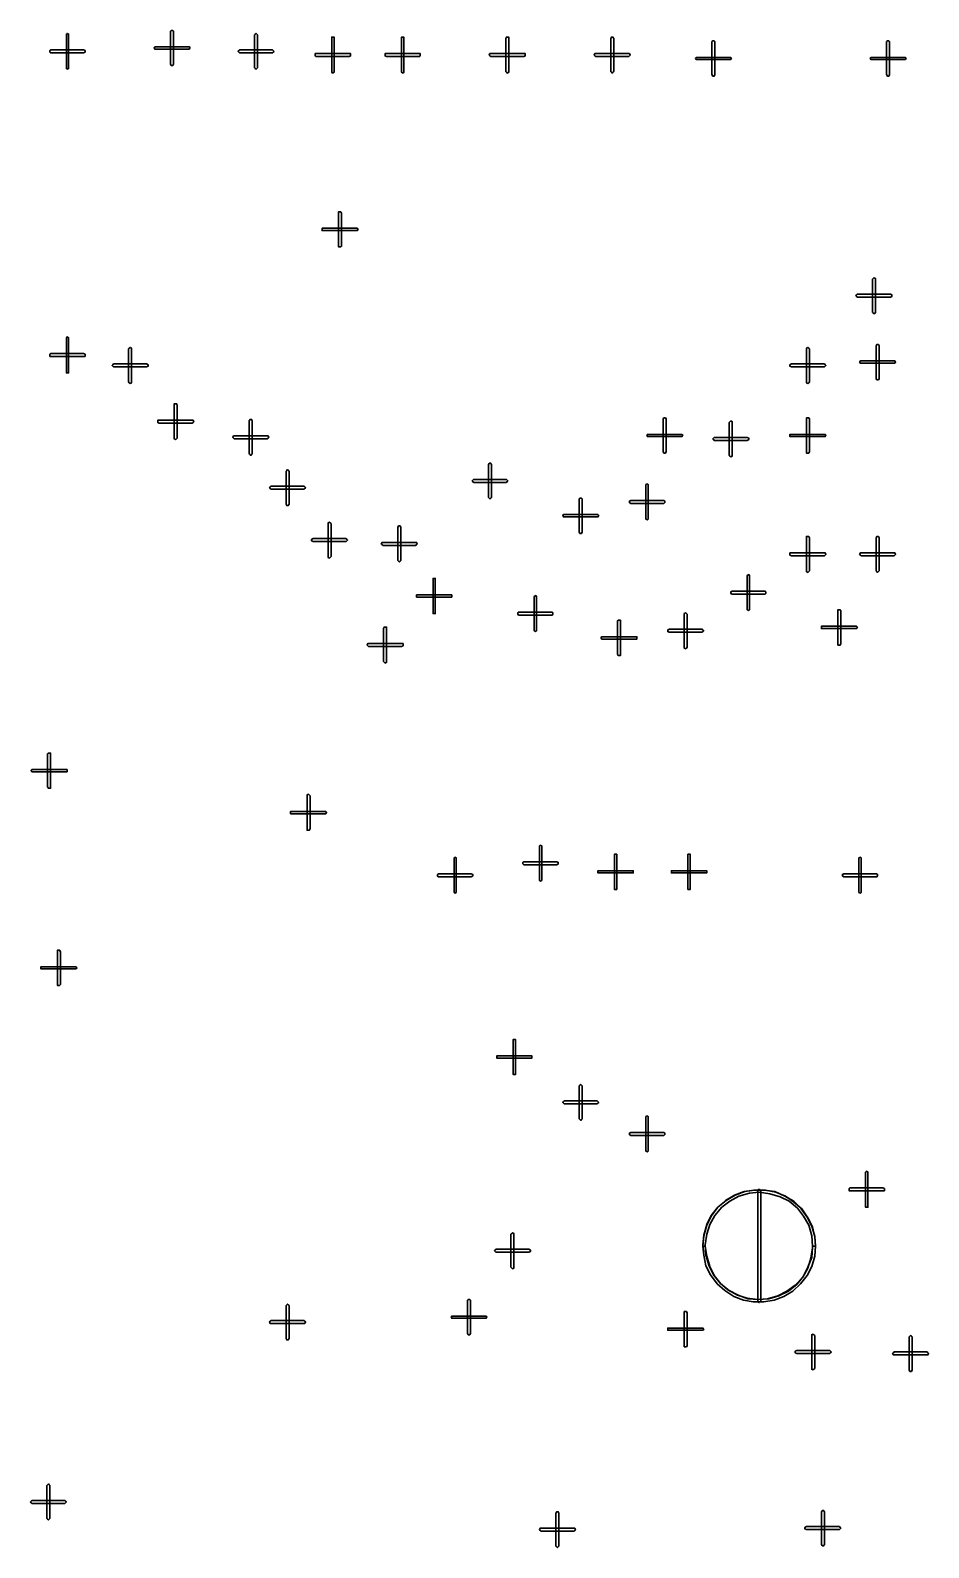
# Model space of a CAD drawing. Header units: millimetres. Extents: x 0 to 1189, y 35 to 806.
# Drawn here: x 571.4 to 601.3, y 531.9 to 582.5 of the extents above; entities that cross this region are included whole.
import ezdxf

# ---------------------------------------------------------------- set-up
doc = ezdxf.new("R2010")
doc.units = ezdxf.units.MM
doc.layers.add('Pen 1', color=7, linetype='Continuous')

msp = doc.modelspace()

# ---------------------------------------------------------------- linework, layer by layer
at = {"layer": 'Pen 1', "color": 7, "lineweight": 30}
for points in [[(572.575, 582.375), (572.575, 582.4), (572.6, 582.425), (572.65, 582.4), (572.65, 582.375), (572.65, 581.275), (572.65, 581.25), (572.6, 581.225), (572.575, 581.25), (572.575, 581.275), (572.575, 582.375)], [(572.575, 582.375), (572.575, 582.4), (572.6, 582.425), (572.65, 582.4), (572.65, 582.375), (572.65, 581.275), (572.65, 581.25), (572.6, 581.225), (572.575, 581.25), (572.575, 581.275), (572.575, 582.375)], [(576.05, 582.5), (576.075, 582.525), (576.1, 582.525), (576.125, 582.525), (576.15, 582.5), (576.15, 581.4), (576.125, 581.35), (576.1, 581.35), (576.075, 581.35), (576.05, 581.4), (576.05, 582.5)], [(576.05, 582.5), (576.075, 582.525), (576.1, 582.525), (576.125, 582.525), (576.15, 582.5), (576.15, 581.4), (576.125, 581.35), (576.1, 581.35), (576.075, 581.35), (576.05, 581.4), (576.05, 582.5)], [(578.85, 582.375), (578.875, 582.4), (578.9, 582.425), (578.925, 582.4), (578.95, 582.375), (578.95, 581.275), (578.925, 581.25), (578.9, 581.225), (578.875, 581.25), (578.85, 581.275), (578.85, 582.375)], [(578.85, 582.375), (578.875, 582.4), (578.9, 582.425), (578.925, 582.4), (578.95, 582.375), (578.95, 581.275), (578.925, 581.25), (578.9, 581.225), (578.875, 581.25), (578.85, 581.275), (578.85, 582.375)], [(575.55, 581.9), (575.525, 581.9), (575.5, 581.95), (575.525, 581.975), (575.55, 581.975), (576.65, 581.975), (576.675, 581.975), (576.7, 581.95), (576.675, 581.9), (576.65, 581.9), (575.55, 581.9)], [(575.55, 581.9), (575.525, 581.9), (575.5, 581.95), (575.525, 581.975), (575.55, 581.975), (576.65, 581.975), (576.675, 581.975), (576.7, 581.95), (576.675, 581.9), (576.65, 581.9), (575.55, 581.9)], [(581.425, 582.25), (581.425, 582.3), (581.45, 582.3), (581.5, 582.3), (581.5, 582.25), (581.5, 581.15), (581.5, 581.125), (581.45, 581.1), (581.425, 581.125), (581.425, 581.15), (581.425, 582.25)], [(581.425, 582.25), (581.425, 582.3), (581.45, 582.3), (581.5, 582.3), (581.5, 582.25), (581.5, 581.15), (581.5, 581.125), (581.45, 581.1), (581.425, 581.125), (581.425, 581.15), (581.425, 582.25)], [(583.75, 582.25), (583.75, 582.3), (583.8, 582.3), (583.825, 582.3), (583.825, 582.25), (583.825, 581.15), (583.825, 581.125), (583.8, 581.1), (583.75, 581.125), (583.75, 581.15), (583.75, 582.25)], [(583.75, 582.25), (583.75, 582.3), (583.8, 582.3), (583.825, 582.3), (583.825, 582.25), (583.825, 581.15), (583.825, 581.125), (583.8, 581.1), (583.75, 581.125), (583.75, 581.15), (583.75, 582.25)], [(587.225, 582.25), (587.25, 582.3), (587.275, 582.3), (587.325, 582.3), (587.325, 582.25), (587.325, 581.15), (587.325, 581.125), (587.275, 581.1), (587.25, 581.125), (587.225, 581.15), (587.225, 582.25)], [(587.225, 582.25), (587.25, 582.3), (587.275, 582.3), (587.325, 582.3), (587.325, 582.25), (587.325, 581.15), (587.325, 581.125), (587.275, 581.1), (587.25, 581.125), (587.225, 581.15), (587.225, 582.25)], [(590.725, 582.25), (590.75, 582.3), (590.775, 582.3), (590.8, 582.3), (590.825, 582.25), (590.825, 581.15), (590.8, 581.125), (590.775, 581.1), (590.75, 581.125), (590.725, 581.15), (590.725, 582.25)], [(590.725, 582.25), (590.75, 582.3), (590.775, 582.3), (590.8, 582.3), (590.825, 582.25), (590.825, 581.15), (590.8, 581.125), (590.775, 581.1), (590.75, 581.125), (590.725, 581.15), (590.725, 582.25)], [(594.1, 582.15), (594.125, 582.175), (594.15, 582.175), (594.175, 582.175), (594.2, 582.15), (594.2, 581.05), (594.175, 581), (594.15, 581), (594.125, 581), (594.1, 581.05), (594.1, 582.15)], [(594.1, 582.15), (594.125, 582.175), (594.15, 582.175), (594.175, 582.175), (594.2, 582.15), (594.2, 581.05), (594.175, 581), (594.15, 581), (594.125, 581), (594.1, 581.05), (594.1, 582.15)], [(599.925, 582.15), (599.95, 582.175), (599.975, 582.175), (600, 582.175), (600.025, 582.15), (600.025, 581.05), (600, 581), (599.975, 581), (599.95, 581), (599.925, 581.05), (599.925, 582.15)], [(599.925, 582.15), (599.95, 582.175), (599.975, 582.175), (600, 582.175), (600.025, 582.15), (600.025, 581.05), (600, 581), (599.975, 581), (599.95, 581), (599.925, 581.05), (599.925, 582.15)], [(572.05, 581.775), (572.025, 581.8), (572.025, 581.825), (572.025, 581.85), (572.05, 581.875), (573.15, 581.875), (573.2, 581.85), (573.2, 581.825), (573.2, 581.8), (573.15, 581.775), (572.05, 581.775)], [(572.05, 581.775), (572.025, 581.8), (572.025, 581.825), (572.025, 581.85), (572.05, 581.875), (573.15, 581.875), (573.2, 581.85), (573.2, 581.825), (573.2, 581.8), (573.15, 581.775), (572.05, 581.775)], [(578.35, 581.775), (578.325, 581.8), (578.3, 581.825), (578.325, 581.85), (578.35, 581.875), (579.45, 581.875), (579.475, 581.85), (579.5, 581.825), (579.475, 581.8), (579.45, 581.775), (578.35, 581.775)], [(578.35, 581.775), (578.325, 581.8), (578.3, 581.825), (578.325, 581.85), (578.35, 581.875), (579.45, 581.875), (579.475, 581.85), (579.5, 581.825), (579.475, 581.8), (579.45, 581.775), (578.35, 581.775)], [(580.9, 581.65), (580.875, 581.675), (580.875, 581.7), (580.875, 581.75), (580.9, 581.75), (582, 581.75), (582.05, 581.75), (582.05, 581.7), (582.05, 581.675), (582, 581.65), (580.9, 581.65)], [(580.9, 581.65), (580.875, 581.675), (580.875, 581.7), (580.875, 581.75), (580.9, 581.75), (582, 581.75), (582.05, 581.75), (582.05, 581.7), (582.05, 581.675), (582, 581.65), (580.9, 581.65)], [(583.25, 581.65), (583.2, 581.675), (583.2, 581.7), (583.2, 581.75), (583.25, 581.75), (584.35, 581.75), (584.375, 581.75), (584.375, 581.7), (584.375, 581.675), (584.35, 581.65), (583.25, 581.65)], [(583.25, 581.65), (583.2, 581.675), (583.2, 581.7), (583.2, 581.75), (583.25, 581.75), (584.35, 581.75), (584.375, 581.75), (584.375, 581.7), (584.375, 581.675), (584.35, 581.65), (583.25, 581.65)], [(586.725, 581.65), (586.7, 581.675), (586.675, 581.7), (586.7, 581.75), (586.725, 581.75), (587.825, 581.75), (587.875, 581.75), (587.875, 581.7), (587.875, 581.675), (587.825, 581.65), (586.725, 581.65)], [(586.725, 581.65), (586.7, 581.675), (586.675, 581.7), (586.7, 581.75), (586.725, 581.75), (587.825, 581.75), (587.875, 581.75), (587.875, 581.7), (587.875, 581.675), (587.825, 581.65), (586.725, 581.65)], [(590.225, 581.65), (590.2, 581.675), (590.175, 581.7), (590.2, 581.75), (590.225, 581.75), (591.325, 581.75), (591.35, 581.75), (591.375, 581.7), (591.35, 581.675), (591.325, 581.65), (590.225, 581.65)], [(590.225, 581.65), (590.2, 581.675), (590.175, 581.7), (590.2, 581.75), (590.225, 581.75), (591.325, 581.75), (591.35, 581.75), (591.375, 581.7), (591.35, 581.675), (591.325, 581.65), (590.225, 581.65)], [(593.6, 581.55), (593.575, 581.55), (593.55, 581.6), (593.575, 581.625), (593.6, 581.625), (594.7, 581.625), (594.725, 581.625), (594.75, 581.6), (594.725, 581.55), (594.7, 581.55), (593.6, 581.55)], [(593.6, 581.55), (593.575, 581.55), (593.55, 581.6), (593.575, 581.625), (593.6, 581.625), (594.7, 581.625), (594.725, 581.625), (594.75, 581.6), (594.725, 581.55), (594.7, 581.55), (593.6, 581.55)], [(599.425, 581.55), (599.4, 581.55), (599.375, 581.6), (599.4, 581.625), (599.425, 581.625), (600.525, 581.625), (600.55, 581.625), (600.575, 581.6), (600.55, 581.55), (600.525, 581.55), (599.425, 581.55)], [(599.425, 581.55), (599.4, 581.55), (599.375, 581.6), (599.4, 581.625), (599.425, 581.625), (600.525, 581.625), (600.55, 581.625), (600.575, 581.6), (600.55, 581.55), (600.525, 581.55), (599.425, 581.55)], [(581.65, 576.425), (581.65, 576.475), (581.7, 576.475), (581.725, 576.475), (581.75, 576.425), (581.75, 575.325), (581.725, 575.3), (581.7, 575.3), (581.65, 575.3), (581.65, 575.325), (581.65, 576.425)], [(581.65, 576.425), (581.65, 576.475), (581.7, 576.475), (581.725, 576.475), (581.75, 576.425), (581.75, 575.325), (581.725, 575.3), (581.7, 575.3), (581.65, 575.3), (581.65, 575.325), (581.65, 576.425)], [(581.15, 575.85), (581.1, 575.85), (581.1, 575.875), (581.1, 575.925), (581.15, 575.925), (582.25, 575.925), (582.275, 575.925), (582.3, 575.875), (582.275, 575.85), (582.25, 575.85), (581.15, 575.85)], [(581.15, 575.85), (581.1, 575.85), (581.1, 575.875), (581.1, 575.925), (581.15, 575.925), (582.25, 575.925), (582.275, 575.925), (582.3, 575.875), (582.275, 575.85), (582.25, 575.85), (581.15, 575.85)], [(599.45, 574.225), (599.475, 574.25), (599.5, 574.275), (599.55, 574.25), (599.55, 574.225), (599.55, 573.125), (599.55, 573.1), (599.5, 573.075), (599.475, 573.1), (599.45, 573.125), (599.45, 574.225)], [(599.45, 574.225), (599.475, 574.25), (599.5, 574.275), (599.55, 574.25), (599.55, 574.225), (599.55, 573.125), (599.55, 573.1), (599.5, 573.075), (599.475, 573.1), (599.45, 573.125), (599.45, 574.225)], [(598.95, 573.625), (598.925, 573.65), (598.9, 573.675), (598.925, 573.7), (598.95, 573.725), (600.05, 573.725), (600.1, 573.7), (600.1, 573.675), (600.1, 573.65), (600.05, 573.625), (598.95, 573.625)], [(598.95, 573.625), (598.925, 573.65), (598.9, 573.675), (598.925, 573.7), (598.95, 573.725), (600.05, 573.725), (600.1, 573.7), (600.1, 573.675), (600.1, 573.65), (600.05, 573.625), (598.95, 573.625)], [(572.575, 572.25), (572.575, 572.275), (572.6, 572.3), (572.65, 572.275), (572.65, 572.25), (572.65, 571.15), (572.65, 571.1), (572.6, 571.1), (572.575, 571.1), (572.575, 571.15), (572.575, 572.25)], [(572.575, 572.25), (572.575, 572.275), (572.6, 572.3), (572.65, 572.275), (572.65, 572.25), (572.65, 571.15), (572.65, 571.1), (572.6, 571.1), (572.575, 571.1), (572.575, 571.15), (572.575, 572.25)], [(574.65, 571.9), (574.675, 571.925), (574.7, 571.95), (574.75, 571.925), (574.75, 571.9), (574.75, 570.8), (574.75, 570.775), (574.7, 570.75), (574.675, 570.775), (574.65, 570.8), (574.65, 571.9)], [(574.65, 571.9), (574.675, 571.925), (574.7, 571.95), (574.75, 571.925), (574.75, 571.9), (574.75, 570.8), (574.75, 570.775), (574.7, 570.75), (574.675, 570.775), (574.65, 570.8), (574.65, 571.9)], [(597.25, 571.9), (597.25, 571.925), (597.3, 571.95), (597.325, 571.925), (597.35, 571.9), (597.35, 570.8), (597.325, 570.775), (597.3, 570.75), (597.25, 570.775), (597.25, 570.8), (597.25, 571.9)], [(597.25, 571.9), (597.25, 571.925), (597.3, 571.95), (597.325, 571.925), (597.35, 571.9), (597.35, 570.8), (597.325, 570.775), (597.3, 570.75), (597.25, 570.775), (597.25, 570.8), (597.25, 571.9)], [(599.575, 572), (599.6, 572.05), (599.625, 572.05), (599.65, 572.05), (599.675, 572), (599.675, 570.9), (599.65, 570.875), (599.625, 570.875), (599.6, 570.875), (599.575, 570.9), (599.575, 572)], [(599.575, 572), (599.6, 572.05), (599.625, 572.05), (599.65, 572.05), (599.675, 572), (599.675, 570.9), (599.65, 570.875), (599.625, 570.875), (599.6, 570.875), (599.575, 570.9), (599.575, 572)], [(572.05, 571.65), (572.025, 571.65), (572.025, 571.7), (572.025, 571.725), (572.05, 571.75), (573.15, 571.75), (573.2, 571.725), (573.2, 571.7), (573.2, 571.65), (573.15, 571.65), (572.05, 571.65)], [(572.05, 571.65), (572.025, 571.65), (572.025, 571.7), (572.025, 571.725), (572.05, 571.75), (573.15, 571.75), (573.2, 571.725), (573.2, 571.7), (573.2, 571.65), (573.15, 571.65), (572.05, 571.65)], [(574.15, 571.3), (574.125, 571.325), (574.1, 571.35), (574.125, 571.375), (574.15, 571.4), (575.25, 571.4), (575.3, 571.375), (575.3, 571.35), (575.3, 571.325), (575.25, 571.3), (574.15, 571.3)], [(574.15, 571.3), (574.125, 571.325), (574.1, 571.35), (574.125, 571.375), (574.15, 571.4), (575.25, 571.4), (575.3, 571.375), (575.3, 571.35), (575.3, 571.325), (575.25, 571.3), (574.15, 571.3)], [(596.75, 571.3), (596.7, 571.325), (596.7, 571.35), (596.7, 571.375), (596.75, 571.4), (597.85, 571.4), (597.875, 571.375), (597.9, 571.35), (597.875, 571.325), (597.85, 571.3), (596.75, 571.3)], [(596.75, 571.3), (596.7, 571.325), (596.7, 571.35), (596.7, 571.375), (596.75, 571.4), (597.85, 571.4), (597.875, 571.375), (597.9, 571.35), (597.875, 571.325), (597.85, 571.3), (596.75, 571.3)], [(599.075, 571.425), (599.05, 571.425), (599.025, 571.45), (599.05, 571.5), (599.075, 571.5), (600.175, 571.5), (600.2, 571.5), (600.225, 571.45), (600.2, 571.425), (600.175, 571.425), (599.075, 571.425)], [(599.075, 571.425), (599.05, 571.425), (599.025, 571.45), (599.05, 571.5), (599.075, 571.5), (600.175, 571.5), (600.2, 571.5), (600.225, 571.45), (600.2, 571.425), (600.175, 571.425), (599.075, 571.425)], [(576.175, 570.025), (576.175, 570.075), (576.225, 570.075), (576.25, 570.075), (576.275, 570.025), (576.275, 568.925), (576.25, 568.9), (576.225, 568.875), (576.175, 568.9), (576.175, 568.925), (576.175, 570.025)], [(576.175, 570.025), (576.175, 570.075), (576.225, 570.075), (576.25, 570.075), (576.275, 570.025), (576.275, 568.925), (576.25, 568.9), (576.225, 568.875), (576.175, 568.9), (576.175, 568.925), (576.175, 570.025)], [(575.675, 569.425), (575.625, 569.45), (575.625, 569.475), (575.625, 569.525), (575.675, 569.525), (576.775, 569.525), (576.8, 569.525), (576.825, 569.475), (576.8, 569.45), (576.775, 569.425), (575.675, 569.425)], [(575.675, 569.425), (575.625, 569.45), (575.625, 569.475), (575.625, 569.525), (575.675, 569.525), (576.775, 569.525), (576.8, 569.525), (576.825, 569.475), (576.8, 569.45), (576.775, 569.425), (575.675, 569.425)], [(578.675, 569.5), (578.7, 569.55), (578.725, 569.55), (578.75, 569.55), (578.775, 569.5), (578.775, 568.4), (578.75, 568.375), (578.725, 568.35), (578.7, 568.375), (578.675, 568.4), (578.675, 569.5)], [(578.675, 569.5), (578.7, 569.55), (578.725, 569.55), (578.75, 569.55), (578.775, 569.5), (578.775, 568.4), (578.75, 568.375), (578.725, 568.35), (578.7, 568.375), (578.675, 568.4), (578.675, 569.5)], [(592.475, 569.575), (592.5, 569.6), (592.525, 569.6), (592.55, 569.6), (592.575, 569.575), (592.575, 568.475), (592.55, 568.425), (592.525, 568.425), (592.5, 568.425), (592.475, 568.475), (592.475, 569.575)], [(592.475, 569.575), (592.5, 569.6), (592.525, 569.6), (592.55, 569.6), (592.575, 569.575), (592.575, 568.475), (592.55, 568.425), (592.525, 568.425), (592.5, 568.425), (592.475, 568.475), (592.475, 569.575)], [(594.675, 569.45), (594.7, 569.475), (594.725, 569.5), (594.775, 569.475), (594.775, 569.45), (594.775, 568.35), (594.775, 568.325), (594.725, 568.3), (594.7, 568.325), (594.675, 568.35), (594.675, 569.45)], [(594.675, 569.45), (594.7, 569.475), (594.725, 569.5), (594.775, 569.475), (594.775, 569.45), (594.775, 568.35), (594.775, 568.325), (594.725, 568.3), (594.7, 568.325), (594.675, 568.35), (594.675, 569.45)], [(597.25, 569.575), (597.25, 569.6), (597.3, 569.6), (597.325, 569.6), (597.35, 569.575), (597.35, 568.475), (597.325, 568.425), (597.3, 568.425), (597.25, 568.425), (597.25, 568.475), (597.25, 569.575)], [(597.25, 569.575), (597.25, 569.6), (597.3, 569.6), (597.325, 569.6), (597.35, 569.575), (597.35, 568.475), (597.325, 568.425), (597.3, 568.425), (597.25, 568.425), (597.25, 568.475), (597.25, 569.575)], [(578.175, 568.9), (578.15, 568.925), (578.125, 568.95), (578.15, 569), (578.175, 569), (579.275, 569), (579.3, 569), (579.325, 568.95), (579.3, 568.925), (579.275, 568.9), (578.175, 568.9)], [(578.175, 568.9), (578.15, 568.925), (578.125, 568.95), (578.15, 569), (578.175, 569), (579.275, 569), (579.3, 569), (579.325, 568.95), (579.3, 568.925), (579.275, 568.9), (578.175, 568.9)], [(591.975, 568.975), (591.95, 568.975), (591.925, 569.025), (591.95, 569.05), (591.975, 569.05), (593.075, 569.05), (593.1, 569.05), (593.125, 569.025), (593.1, 568.975), (593.075, 568.975), (591.975, 568.975)], [(591.975, 568.975), (591.95, 568.975), (591.925, 569.025), (591.95, 569.05), (591.975, 569.05), (593.075, 569.05), (593.1, 569.05), (593.125, 569.025), (593.1, 568.975), (593.075, 568.975), (591.975, 568.975)], [(594.175, 568.85), (594.15, 568.875), (594.125, 568.9), (594.15, 568.925), (594.175, 568.95), (595.275, 568.95), (595.325, 568.925), (595.325, 568.9), (595.325, 568.875), (595.275, 568.85), (594.175, 568.85)], [(594.175, 568.85), (594.15, 568.875), (594.125, 568.9), (594.15, 568.925), (594.175, 568.95), (595.275, 568.95), (595.325, 568.925), (595.325, 568.9), (595.325, 568.875), (595.275, 568.85), (594.175, 568.85)], [(596.75, 568.975), (596.7, 568.975), (596.7, 569.025), (596.7, 569.05), (596.75, 569.05), (597.85, 569.05), (597.875, 569.05), (597.9, 569.025), (597.875, 568.975), (597.85, 568.975), (596.75, 568.975)], [(596.75, 568.975), (596.7, 568.975), (596.7, 569.025), (596.7, 569.05), (596.75, 569.05), (597.85, 569.05), (597.875, 569.05), (597.9, 569.025), (597.875, 568.975), (597.85, 568.975), (596.75, 568.975)], [(579.9, 567.825), (579.925, 567.85), (579.95, 567.875), (579.975, 567.85), (580, 567.825), (580, 566.725), (579.975, 566.675), (579.95, 566.675), (579.925, 566.675), (579.9, 566.725), (579.9, 567.825)], [(579.9, 567.825), (579.925, 567.85), (579.95, 567.875), (579.975, 567.85), (580, 567.825), (580, 566.725), (579.975, 566.675), (579.95, 566.675), (579.925, 566.675), (579.9, 566.725), (579.9, 567.825)], [(586.65, 568.05), (586.675, 568.075), (586.7, 568.1), (586.725, 568.075), (586.75, 568.05), (586.75, 566.95), (586.725, 566.925), (586.7, 566.9), (586.675, 566.925), (586.65, 566.95), (586.65, 568.05)], [(586.65, 568.05), (586.675, 568.075), (586.7, 568.1), (586.725, 568.075), (586.75, 568.05), (586.75, 566.95), (586.725, 566.925), (586.7, 566.9), (586.675, 566.925), (586.65, 566.95), (586.65, 568.05)], [(579.4, 567.225), (579.375, 567.25), (579.35, 567.275), (579.375, 567.3), (579.4, 567.325), (580.5, 567.325), (580.525, 567.3), (580.55, 567.275), (580.525, 567.25), (580.5, 567.225), (579.4, 567.225)], [(579.4, 567.225), (579.375, 567.25), (579.35, 567.275), (579.375, 567.3), (579.4, 567.325), (580.5, 567.325), (580.525, 567.3), (580.55, 567.275), (580.525, 567.25), (580.5, 567.225), (579.4, 567.225)], [(586.15, 567.45), (586.125, 567.475), (586.1, 567.5), (586.125, 567.525), (586.15, 567.55), (587.25, 567.55), (587.275, 567.525), (587.3, 567.5), (587.275, 567.475), (587.25, 567.45), (586.15, 567.45)], [(586.15, 567.45), (586.125, 567.475), (586.1, 567.5), (586.125, 567.525), (586.15, 567.55), (587.25, 567.55), (587.275, 567.525), (587.3, 567.5), (587.275, 567.475), (587.25, 567.45), (586.15, 567.45)], [(591.9, 567.35), (591.9, 567.375), (591.95, 567.4), (591.975, 567.375), (591.975, 567.35), (591.975, 566.25), (591.975, 566.225), (591.95, 566.2), (591.9, 566.225), (591.9, 566.25), (591.9, 567.35)], [(591.9, 567.35), (591.9, 567.375), (591.95, 567.4), (591.975, 567.375), (591.975, 567.35), (591.975, 566.25), (591.975, 566.225), (591.95, 566.2), (591.9, 566.225), (591.9, 566.25), (591.9, 567.35)], [(589.675, 566.9), (589.7, 566.925), (589.725, 566.925), (589.75, 566.925), (589.775, 566.9), (589.775, 565.8), (589.75, 565.75), (589.725, 565.75), (589.7, 565.75), (589.675, 565.8), (589.675, 566.9)], [(589.675, 566.9), (589.7, 566.925), (589.725, 566.925), (589.75, 566.925), (589.775, 566.9), (589.775, 565.8), (589.75, 565.75), (589.725, 565.75), (589.7, 565.75), (589.675, 565.8), (589.675, 566.9)], [(591.4, 566.75), (591.35, 566.775), (591.35, 566.8), (591.35, 566.825), (591.4, 566.85), (592.5, 566.85), (592.525, 566.825), (592.525, 566.8), (592.525, 566.775), (592.5, 566.75), (591.4, 566.75)], [(591.4, 566.75), (591.35, 566.775), (591.35, 566.8), (591.35, 566.825), (591.4, 566.85), (592.5, 566.85), (592.525, 566.825), (592.525, 566.8), (592.525, 566.775), (592.5, 566.75), (591.4, 566.75)], [(589.175, 566.3), (589.15, 566.3), (589.125, 566.35), (589.15, 566.375), (589.175, 566.375), (590.275, 566.375), (590.3, 566.375), (590.325, 566.35), (590.3, 566.3), (590.275, 566.3), (589.175, 566.3)], [(589.175, 566.3), (589.15, 566.3), (589.125, 566.35), (589.15, 566.375), (589.175, 566.375), (590.275, 566.375), (590.3, 566.375), (590.325, 566.35), (590.3, 566.3), (590.275, 566.3), (589.175, 566.3)], [(581.3, 566.075), (581.3, 566.1), (581.35, 566.125), (581.375, 566.1), (581.4, 566.075), (581.4, 564.975), (581.375, 564.95), (581.35, 564.925), (581.3, 564.95), (581.3, 564.975), (581.3, 566.075)], [(581.3, 566.075), (581.3, 566.1), (581.35, 566.125), (581.375, 566.1), (581.4, 566.075), (581.4, 564.975), (581.375, 564.95), (581.35, 564.925), (581.3, 564.95), (581.3, 564.975), (581.3, 566.075)], [(583.625, 565.95), (583.65, 566), (583.675, 566), (583.7, 566), (583.725, 565.95), (583.725, 564.85), (583.7, 564.825), (583.675, 564.8), (583.65, 564.825), (583.625, 564.85), (583.625, 565.95)], [(583.625, 565.95), (583.65, 566), (583.675, 566), (583.7, 566), (583.725, 565.95), (583.725, 564.85), (583.7, 564.825), (583.675, 564.8), (583.65, 564.825), (583.625, 564.85), (583.625, 565.95)], [(580.8, 565.475), (580.75, 565.5), (580.75, 565.525), (580.75, 565.55), (580.8, 565.575), (581.9, 565.575), (581.925, 565.55), (581.95, 565.525), (581.925, 565.5), (581.9, 565.475), (580.8, 565.475)], [(580.8, 565.475), (580.75, 565.5), (580.75, 565.525), (580.75, 565.55), (580.8, 565.575), (581.9, 565.575), (581.925, 565.55), (581.95, 565.525), (581.925, 565.5), (581.9, 565.475), (580.8, 565.475)], [(583.125, 565.35), (583.1, 565.375), (583.075, 565.4), (583.1, 565.45), (583.125, 565.45), (584.225, 565.45), (584.25, 565.45), (584.275, 565.4), (584.25, 565.375), (584.225, 565.35), (583.125, 565.35)], [(583.125, 565.35), (583.1, 565.375), (583.075, 565.4), (583.1, 565.45), (583.125, 565.45), (584.225, 565.45), (584.25, 565.45), (584.275, 565.4), (584.25, 565.375), (584.225, 565.35), (583.125, 565.35)], [(597.25, 565.6), (597.25, 565.65), (597.3, 565.65), (597.325, 565.65), (597.35, 565.6), (597.35, 564.5), (597.325, 564.475), (597.3, 564.45), (597.25, 564.475), (597.25, 564.5), (597.25, 565.6)], [(597.25, 565.6), (597.25, 565.65), (597.3, 565.65), (597.325, 565.65), (597.35, 565.6), (597.35, 564.5), (597.325, 564.475), (597.3, 564.45), (597.25, 564.475), (597.25, 564.5), (597.25, 565.6)], [(599.575, 565.6), (599.6, 565.65), (599.625, 565.65), (599.65, 565.65), (599.675, 565.6), (599.675, 564.5), (599.65, 564.475), (599.625, 564.45), (599.6, 564.475), (599.575, 564.5), (599.575, 565.6)], [(599.575, 565.6), (599.6, 565.65), (599.625, 565.65), (599.65, 565.65), (599.675, 565.6), (599.675, 564.5), (599.65, 564.475), (599.625, 564.45), (599.6, 564.475), (599.575, 564.5), (599.575, 565.6)], [(596.75, 565), (596.7, 565.025), (596.7, 565.05), (596.7, 565.1), (596.75, 565.1), (597.85, 565.1), (597.875, 565.1), (597.9, 565.05), (597.875, 565.025), (597.85, 565), (596.75, 565)], [(596.75, 565), (596.7, 565.025), (596.7, 565.05), (596.7, 565.1), (596.75, 565.1), (597.85, 565.1), (597.875, 565.1), (597.9, 565.05), (597.875, 565.025), (597.85, 565), (596.75, 565)], [(599.075, 565), (599.05, 565.025), (599.025, 565.05), (599.05, 565.1), (599.075, 565.1), (600.175, 565.1), (600.2, 565.1), (600.225, 565.05), (600.2, 565.025), (600.175, 565), (599.075, 565)], [(599.075, 565), (599.05, 565.025), (599.025, 565.05), (599.05, 565.1), (599.075, 565.1), (600.175, 565.1), (600.2, 565.1), (600.225, 565.05), (600.2, 565.025), (600.175, 565), (599.075, 565)], [(584.8, 564.2), (584.8, 564.25), (584.825, 564.25), (584.875, 564.25), (584.875, 564.2), (584.875, 563.1), (584.875, 563.075), (584.825, 563.075), (584.8, 563.075), (584.8, 563.1), (584.8, 564.2)], [(584.8, 564.2), (584.8, 564.25), (584.825, 564.25), (584.875, 564.25), (584.875, 564.2), (584.875, 563.1), (584.875, 563.075), (584.825, 563.075), (584.8, 563.075), (584.8, 563.1), (584.8, 564.2)], [(595.275, 564.325), (595.275, 564.35), (595.325, 564.375), (595.35, 564.35), (595.35, 564.325), (595.35, 563.225), (595.35, 563.2), (595.325, 563.175), (595.275, 563.2), (595.275, 563.225), (595.275, 564.325)], [(595.275, 564.325), (595.275, 564.35), (595.325, 564.375), (595.35, 564.35), (595.35, 564.325), (595.35, 563.225), (595.35, 563.2), (595.325, 563.175), (595.275, 563.2), (595.275, 563.225), (595.275, 564.325)], [(584.275, 563.625), (584.25, 563.625), (584.25, 563.65), (584.25, 563.7), (584.275, 563.7), (585.375, 563.7), (585.425, 563.7), (585.425, 563.65), (585.425, 563.625), (585.375, 563.625), (584.275, 563.625)], [(584.275, 563.625), (584.25, 563.625), (584.25, 563.65), (584.25, 563.7), (584.275, 563.7), (585.375, 563.7), (585.425, 563.7), (585.425, 563.65), (585.425, 563.625), (585.375, 563.625), (584.275, 563.625)], [(594.775, 563.725), (594.725, 563.75), (594.725, 563.775), (594.725, 563.8), (594.775, 563.825), (595.875, 563.825), (595.9, 563.8), (595.9, 563.775), (595.9, 563.75), (595.875, 563.725), (594.775, 563.725)], [(594.775, 563.725), (594.725, 563.75), (594.725, 563.775), (594.725, 563.8), (594.775, 563.825), (595.875, 563.825), (595.9, 563.8), (595.9, 563.775), (595.9, 563.75), (595.875, 563.725), (594.775, 563.725)], [(588.175, 563.625), (588.175, 563.65), (588.225, 563.675), (588.25, 563.65), (588.25, 563.625), (588.25, 562.525), (588.25, 562.5), (588.225, 562.475), (588.175, 562.5), (588.175, 562.525), (588.175, 563.625)], [(588.175, 563.625), (588.175, 563.65), (588.225, 563.675), (588.25, 563.65), (588.25, 563.625), (588.25, 562.525), (588.25, 562.5), (588.225, 562.475), (588.175, 562.5), (588.175, 562.525), (588.175, 563.625)], [(598.3, 563.175), (598.3, 563.2), (598.35, 563.2), (598.375, 563.2), (598.4, 563.175), (598.4, 562.075), (598.375, 562.025), (598.35, 562.025), (598.3, 562.025), (598.3, 562.075), (598.3, 563.175)], [(598.3, 563.175), (598.3, 563.2), (598.35, 563.2), (598.375, 563.2), (598.4, 563.175), (598.4, 562.075), (598.375, 562.025), (598.35, 562.025), (598.3, 562.025), (598.3, 562.075), (598.3, 563.175)], [(587.65, 563.025), (587.625, 563.05), (587.625, 563.075), (587.625, 563.1), (587.65, 563.125), (588.775, 563.125), (588.8, 563.1), (588.8, 563.075), (588.8, 563.05), (588.775, 563.025), (587.65, 563.025)], [(587.65, 563.025), (587.625, 563.05), (587.625, 563.075), (587.625, 563.1), (587.65, 563.125), (588.775, 563.125), (588.8, 563.1), (588.8, 563.075), (588.8, 563.05), (588.775, 563.025), (587.65, 563.025)], [(590.95, 562.825), (590.975, 562.85), (591, 562.85), (591.05, 562.85), (591.05, 562.825), (591.05, 561.725), (591.05, 561.675), (591, 561.675), (590.975, 561.675), (590.95, 561.725), (590.95, 562.825)], [(590.95, 562.825), (590.975, 562.85), (591, 562.85), (591.05, 562.85), (591.05, 562.825), (591.05, 561.725), (591.05, 561.675), (591, 561.675), (590.975, 561.675), (590.95, 561.725), (590.95, 562.825)], [(593.175, 563.05), (593.175, 563.075), (593.225, 563.1), (593.25, 563.075), (593.275, 563.05), (593.275, 561.95), (593.25, 561.925), (593.225, 561.9), (593.175, 561.925), (593.175, 561.95), (593.175, 563.05)], [(593.175, 563.05), (593.175, 563.075), (593.225, 563.1), (593.25, 563.075), (593.275, 563.05), (593.275, 561.95), (593.25, 561.925), (593.225, 561.9), (593.175, 561.925), (593.175, 561.95), (593.175, 563.05)], [(583.15, 562.575), (583.175, 562.625), (583.2, 562.625), (583.25, 562.625), (583.25, 562.575), (583.25, 561.475), (583.25, 561.45), (583.2, 561.425), (583.175, 561.45), (583.15, 561.475), (583.15, 562.575)], [(583.15, 562.575), (583.175, 562.625), (583.2, 562.625), (583.25, 562.625), (583.25, 562.575), (583.25, 561.475), (583.25, 561.45), (583.2, 561.425), (583.175, 561.45), (583.15, 561.475), (583.15, 562.575)], [(590.45, 562.225), (590.425, 562.225), (590.4, 562.275), (590.425, 562.3), (590.45, 562.3), (591.55, 562.3), (591.6, 562.3), (591.6, 562.275), (591.6, 562.225), (591.55, 562.225), (590.45, 562.225)], [(590.45, 562.225), (590.425, 562.225), (590.4, 562.275), (590.425, 562.3), (590.45, 562.3), (591.55, 562.3), (591.6, 562.3), (591.6, 562.275), (591.6, 562.225), (591.55, 562.225), (590.45, 562.225)], [(592.675, 562.45), (592.625, 562.475), (592.625, 562.5), (592.625, 562.525), (592.675, 562.55), (593.775, 562.55), (593.8, 562.525), (593.825, 562.5), (593.8, 562.475), (593.775, 562.45), (592.675, 562.45)], [(592.675, 562.45), (592.625, 562.475), (592.625, 562.5), (592.625, 562.525), (592.675, 562.55), (593.775, 562.55), (593.8, 562.525), (593.825, 562.5), (593.8, 562.475), (593.775, 562.45), (592.675, 562.45)], [(597.8, 562.575), (597.75, 562.575), (597.75, 562.625), (597.75, 562.65), (597.8, 562.65), (598.9, 562.65), (598.925, 562.65), (598.95, 562.625), (598.925, 562.575), (598.9, 562.575), (597.8, 562.575)], [(597.8, 562.575), (597.75, 562.575), (597.75, 562.625), (597.75, 562.65), (597.8, 562.65), (598.9, 562.65), (598.925, 562.65), (598.95, 562.625), (598.925, 562.575), (598.9, 562.575), (597.8, 562.575)], [(582.65, 561.975), (582.625, 562), (582.6, 562.025), (582.625, 562.075), (582.65, 562.075), (583.75, 562.075), (583.8, 562.075), (583.8, 562.025), (583.8, 562), (583.75, 561.975), (582.65, 561.975)], [(582.65, 561.975), (582.625, 562), (582.6, 562.025), (582.625, 562.075), (582.65, 562.075), (583.75, 562.075), (583.8, 562.075), (583.8, 562.025), (583.8, 562), (583.75, 561.975), (582.65, 561.975)], [(571.95, 558.4), (571.975, 558.425), (572, 558.425), (572.05, 558.425), (572.05, 558.4), (572.05, 557.3), (572.05, 557.25), (572, 557.25), (571.975, 557.25), (571.95, 557.3), (571.95, 558.4)], [(571.95, 558.4), (571.975, 558.425), (572, 558.425), (572.05, 558.425), (572.05, 558.4), (572.05, 557.3), (572.05, 557.25), (572, 557.25), (571.975, 557.25), (571.95, 557.3), (571.95, 558.4)], [(571.45, 557.8), (571.425, 557.8), (571.4, 557.85), (571.425, 557.875), (571.45, 557.875), (572.55, 557.875), (572.6, 557.875), (572.6, 557.85), (572.6, 557.8), (572.55, 557.8), (571.45, 557.8)], [(571.45, 557.8), (571.425, 557.8), (571.4, 557.85), (571.425, 557.875), (571.45, 557.875), (572.55, 557.875), (572.6, 557.875), (572.6, 557.85), (572.6, 557.8), (572.55, 557.8), (571.45, 557.8)], [(580.6, 557), (580.6, 557.025), (580.65, 557.05), (580.675, 557.025), (580.7, 557), (580.7, 555.9), (580.675, 555.85), (580.65, 555.85), (580.6, 555.85), (580.6, 555.9), (580.6, 557)], [(580.6, 557), (580.6, 557.025), (580.65, 557.05), (580.675, 557.025), (580.7, 557), (580.7, 555.9), (580.675, 555.85), (580.65, 555.85), (580.6, 555.85), (580.6, 555.9), (580.6, 557)], [(580.1, 556.4), (580.05, 556.4), (580.05, 556.45), (580.05, 556.475), (580.1, 556.475), (581.2, 556.475), (581.225, 556.475), (581.25, 556.45), (581.225, 556.4), (581.2, 556.4), (580.1, 556.4)], [(580.1, 556.4), (580.05, 556.4), (580.05, 556.45), (580.05, 556.475), (580.1, 556.475), (581.2, 556.475), (581.225, 556.475), (581.25, 556.45), (581.225, 556.4), (581.2, 556.4), (580.1, 556.4)], [(588.35, 555.3), (588.35, 555.325), (588.375, 555.35), (588.425, 555.325), (588.425, 555.3), (588.425, 554.2), (588.425, 554.175), (588.375, 554.15), (588.35, 554.175), (588.35, 554.2), (588.35, 555.3)], [(588.35, 555.3), (588.35, 555.325), (588.375, 555.35), (588.425, 555.325), (588.425, 555.3), (588.425, 554.2), (588.425, 554.175), (588.375, 554.15), (588.35, 554.175), (588.35, 554.2), (588.35, 555.3)], [(585.5, 554.9), (585.5, 554.925), (585.525, 554.95), (585.575, 554.925), (585.575, 554.9), (585.575, 553.8), (585.575, 553.775), (585.525, 553.75), (585.5, 553.775), (585.5, 553.8), (585.5, 554.9)], [(585.5, 554.9), (585.5, 554.925), (585.525, 554.95), (585.575, 554.925), (585.575, 554.9), (585.575, 553.8), (585.575, 553.775), (585.525, 553.75), (585.5, 553.775), (585.5, 553.8), (585.5, 554.9)], [(587.825, 554.7), (587.8, 554.725), (587.8, 554.75), (587.8, 554.775), (587.825, 554.8), (588.925, 554.8), (588.975, 554.775), (588.975, 554.75), (588.975, 554.725), (588.925, 554.7), (587.825, 554.7)], [(587.825, 554.7), (587.8, 554.725), (587.8, 554.75), (587.8, 554.775), (587.825, 554.8), (588.925, 554.8), (588.975, 554.775), (588.975, 554.75), (588.975, 554.725), (588.925, 554.7), (587.825, 554.7)], [(590.85, 555), (590.85, 555.05), (590.9, 555.05), (590.925, 555.05), (590.925, 555), (590.925, 553.9), (590.925, 553.875), (590.9, 553.875), (590.85, 553.875), (590.85, 553.9), (590.85, 555)], [(590.85, 555), (590.85, 555.05), (590.9, 555.05), (590.925, 555.05), (590.925, 555), (590.925, 553.9), (590.925, 553.875), (590.9, 553.875), (590.85, 553.875), (590.85, 553.9), (590.85, 555)], [(593.3, 555), (593.3, 555.05), (593.325, 555.05), (593.375, 555.05), (593.375, 555), (593.375, 553.9), (593.375, 553.875), (593.325, 553.875), (593.3, 553.875), (593.3, 553.9), (593.3, 555)], [(593.3, 555), (593.3, 555.05), (593.325, 555.05), (593.375, 555.05), (593.375, 555), (593.375, 553.9), (593.375, 553.875), (593.325, 553.875), (593.3, 553.875), (593.3, 553.9), (593.3, 555)], [(599, 554.9), (599, 554.925), (599.05, 554.95), (599.075, 554.925), (599.075, 554.9), (599.075, 553.8), (599.075, 553.775), (599.05, 553.75), (599, 553.775), (599, 553.8), (599, 554.9)], [(599, 554.9), (599, 554.925), (599.05, 554.95), (599.075, 554.925), (599.075, 554.9), (599.075, 553.8), (599.075, 553.775), (599.05, 553.75), (599, 553.775), (599, 553.8), (599, 554.9)], [(584.975, 554.3), (584.95, 554.325), (584.95, 554.35), (584.95, 554.375), (584.975, 554.4), (586.075, 554.4), (586.125, 554.375), (586.125, 554.35), (586.125, 554.325), (586.075, 554.3), (584.975, 554.3)], [(584.975, 554.3), (584.95, 554.325), (584.95, 554.35), (584.95, 554.375), (584.975, 554.4), (586.075, 554.4), (586.125, 554.375), (586.125, 554.35), (586.125, 554.325), (586.075, 554.3), (584.975, 554.3)], [(590.35, 554.425), (590.3, 554.425), (590.3, 554.45), (590.3, 554.5), (590.35, 554.5), (591.45, 554.5), (591.475, 554.5), (591.475, 554.45), (591.475, 554.425), (591.45, 554.425), (590.35, 554.425)], [(590.35, 554.425), (590.3, 554.425), (590.3, 554.45), (590.3, 554.5), (590.35, 554.5), (591.45, 554.5), (591.475, 554.5), (591.475, 554.45), (591.475, 554.425), (591.45, 554.425), (590.35, 554.425)], [(592.775, 554.425), (592.75, 554.425), (592.75, 554.45), (592.75, 554.5), (592.775, 554.5), (593.875, 554.5), (593.925, 554.5), (593.925, 554.45), (593.925, 554.425), (593.875, 554.425), (592.775, 554.425)], [(592.775, 554.425), (592.75, 554.425), (592.75, 554.45), (592.75, 554.5), (592.775, 554.5), (593.875, 554.5), (593.925, 554.5), (593.925, 554.45), (593.925, 554.425), (593.875, 554.425), (592.775, 554.425)], [(598.5, 554.3), (598.45, 554.325), (598.45, 554.35), (598.45, 554.375), (598.5, 554.4), (599.6, 554.4), (599.625, 554.375), (599.625, 554.35), (599.625, 554.325), (599.6, 554.3), (598.5, 554.3)], [(598.5, 554.3), (598.45, 554.325), (598.45, 554.35), (598.45, 554.375), (598.5, 554.4), (599.6, 554.4), (599.625, 554.375), (599.625, 554.35), (599.625, 554.325), (599.6, 554.3), (598.5, 554.3)], [(572.275, 551.8), (572.275, 551.85), (572.325, 551.85), (572.35, 551.85), (572.375, 551.8), (572.375, 550.7), (572.35, 550.675), (572.325, 550.675), (572.275, 550.675), (572.275, 550.7), (572.275, 551.8)], [(572.275, 551.8), (572.275, 551.85), (572.325, 551.85), (572.35, 551.85), (572.375, 551.8), (572.375, 550.7), (572.35, 550.675), (572.325, 550.675), (572.275, 550.675), (572.275, 550.7), (572.275, 551.8)], [(571.775, 551.225), (571.725, 551.225), (571.725, 551.25), (571.725, 551.3), (571.775, 551.3), (572.875, 551.3), (572.9, 551.3), (572.925, 551.25), (572.9, 551.225), (572.875, 551.225), (571.775, 551.225)], [(571.775, 551.225), (571.725, 551.225), (571.725, 551.25), (571.725, 551.3), (571.775, 551.3), (572.875, 551.3), (572.9, 551.3), (572.925, 551.25), (572.9, 551.225), (572.875, 551.225), (571.775, 551.225)], [(587.475, 548.85), (587.475, 548.875), (587.525, 548.875), (587.55, 548.875), (587.55, 548.85), (587.55, 547.75), (587.55, 547.7), (587.525, 547.7), (587.475, 547.7), (587.475, 547.75), (587.475, 548.85)], [(587.475, 548.85), (587.475, 548.875), (587.525, 548.875), (587.55, 548.875), (587.55, 548.85), (587.55, 547.75), (587.55, 547.7), (587.525, 547.7), (587.475, 547.7), (587.475, 547.75), (587.475, 548.85)], [(586.975, 548.25), (586.925, 548.25), (586.925, 548.3), (586.925, 548.325), (586.975, 548.325), (588.075, 548.325), (588.1, 548.325), (588.1, 548.3), (588.1, 548.25), (588.075, 548.25), (586.975, 548.25)], [(586.975, 548.25), (586.925, 548.25), (586.925, 548.3), (586.925, 548.325), (586.975, 548.325), (588.075, 548.325), (588.1, 548.325), (588.1, 548.3), (588.1, 548.25), (588.075, 548.25), (586.975, 548.25)], [(589.675, 547.325), (589.7, 547.35), (589.725, 547.375), (589.75, 547.35), (589.775, 547.325), (589.775, 546.225), (589.75, 546.2), (589.725, 546.175), (589.7, 546.2), (589.675, 546.225), (589.675, 547.325)], [(589.675, 547.325), (589.7, 547.35), (589.725, 547.375), (589.75, 547.35), (589.775, 547.325), (589.775, 546.225), (589.75, 546.2), (589.725, 546.175), (589.7, 546.2), (589.675, 546.225), (589.675, 547.325)], [(589.175, 546.725), (589.15, 546.75), (589.125, 546.775), (589.15, 546.8), (589.175, 546.825), (590.275, 546.825), (590.3, 546.8), (590.325, 546.775), (590.3, 546.75), (590.275, 546.725), (589.175, 546.725)], [(589.175, 546.725), (589.15, 546.75), (589.125, 546.775), (589.15, 546.8), (589.175, 546.825), (590.275, 546.825), (590.3, 546.8), (590.325, 546.775), (590.3, 546.75), (590.275, 546.725), (589.175, 546.725)], [(591.9, 546.275), (591.9, 546.3), (591.95, 546.325), (591.975, 546.3), (591.975, 546.275), (591.975, 545.175), (591.975, 545.15), (591.95, 545.125), (591.9, 545.15), (591.9, 545.175), (591.9, 546.275)], [(591.9, 546.275), (591.9, 546.3), (591.95, 546.325), (591.975, 546.3), (591.975, 546.275), (591.975, 545.175), (591.975, 545.15), (591.95, 545.125), (591.9, 545.15), (591.9, 545.175), (591.9, 546.275)], [(591.4, 545.675), (591.35, 545.7), (591.35, 545.725), (591.35, 545.75), (591.4, 545.775), (592.5, 545.775), (592.525, 545.75), (592.525, 545.725), (592.525, 545.7), (592.5, 545.675), (591.4, 545.675)], [(591.4, 545.675), (591.35, 545.7), (591.35, 545.725), (591.35, 545.75), (591.4, 545.775), (592.5, 545.775), (592.525, 545.75), (592.525, 545.725), (592.525, 545.7), (592.5, 545.675), (591.4, 545.675)], [(599.225, 544.425), (599.225, 544.45), (599.25, 544.475), (599.3, 544.45), (599.3, 544.425), (599.3, 543.325), (599.3, 543.275), (599.25, 543.275), (599.225, 543.275), (599.225, 543.325), (599.225, 544.425)], [(599.225, 544.425), (599.225, 544.45), (599.25, 544.475), (599.3, 544.45), (599.3, 544.425), (599.3, 543.325), (599.3, 543.275), (599.25, 543.275), (599.225, 543.275), (599.225, 543.325), (599.225, 544.425)], [(593.8, 541.975), (593.825, 542.325), (593.925, 542.675), (594.075, 542.975), (594.275, 543.25), (594.55, 543.5), (594.85, 543.675), (595.175, 543.8), (595.5, 543.85), (595.85, 543.85), (596.2, 543.8), (596.525, 543.65), (596.825, 543.475), (597.075, 543.225), (597.275, 542.95), (597.425, 542.65), (597.525, 542.3), (597.55, 541.975), (597.45, 541.975), (597.425, 542.325), (597.325, 542.675), (597.15, 542.975), (596.95, 543.25), (596.675, 543.475), (596.375, 543.625), (596.025, 543.725), (595.675, 543.775), (595.35, 543.75), (595, 543.65), (594.7, 543.475), (594.425, 543.275), (594.2, 543), (594.025, 542.7), (593.925, 542.375), (593.875, 542.025), (593.875, 541.975), (593.8, 541.975)], [(597.55, 541.975), (597.525, 541.65), (597.425, 541.3), (597.275, 541), (597.05, 540.725), (596.8, 540.475), (596.5, 540.3), (596.175, 540.175), (595.825, 540.125), (595.475, 540.125), (595.15, 540.175), (594.825, 540.3), (594.525, 540.5), (594.275, 540.725), (594.05, 541.025), (593.9, 541.325), (593.825, 541.675), (593.8, 542.025), (593.825, 542.35), (593.925, 542.7), (594.075, 543), (594.3, 543.275), (594.575, 543.5), (594.875, 543.675), (595.2, 543.8), (595.525, 543.85), (595.875, 543.85), (596.225, 543.775), (596.55, 543.65), (596.825, 543.45), (597.1, 543.225), (597.3, 542.925), (597.45, 542.625), (597.525, 542.275), (597.55, 541.975)], [(597.45, 541.975), (597.425, 542.325), (597.325, 542.675), (597.15, 542.975), (596.95, 543.25), (596.675, 543.475), (596.375, 543.625), (596.025, 543.725), (595.675, 543.775), (595.35, 543.75), (595, 543.65), (594.7, 543.475), (594.425, 543.275), (594.2, 543), (594.025, 542.7), (593.925, 542.375), (593.875, 542.025), (593.9, 541.675), (594, 541.35), (594.15, 541.025), (594.375, 540.75), (594.625, 540.525), (594.95, 540.35), (595.275, 540.25), (595.625, 540.2), (595.95, 540.225), (596.3, 540.325), (596.6, 540.475), (596.875, 540.675), (597.125, 540.95), (597.3, 541.25), (597.4, 541.575), (597.45, 541.925), (597.45, 541.975)], [(595.625, 543.825), (595.625, 543.85), (595.675, 543.875), (595.7, 543.85), (595.725, 543.825), (595.725, 540.15), (595.7, 540.125), (595.675, 540.1), (595.625, 540.125), (595.625, 540.15), (595.625, 543.825)], [(595.625, 543.825), (595.625, 543.85), (595.675, 543.875), (595.7, 543.85), (595.725, 543.825), (595.725, 540.15), (595.7, 540.125), (595.675, 540.1), (595.625, 540.125), (595.625, 540.15), (595.625, 543.825)], [(598.7, 543.825), (598.675, 543.825), (598.675, 543.875), (598.675, 543.9), (598.7, 543.925), (599.8, 543.925), (599.85, 543.9), (599.85, 543.875), (599.85, 543.825), (599.8, 543.825), (598.7, 543.825)], [(598.7, 543.825), (598.675, 543.825), (598.675, 543.875), (598.675, 543.9), (598.7, 543.925), (599.8, 543.925), (599.85, 543.9), (599.85, 543.875), (599.85, 543.825), (599.8, 543.825), (598.7, 543.825)], [(587.4, 542.375), (587.425, 542.4), (587.45, 542.425), (587.5, 542.4), (587.5, 542.375), (587.5, 541.275), (587.5, 541.25), (587.45, 541.225), (587.425, 541.25), (587.4, 541.275), (587.4, 542.375)], [(587.4, 542.375), (587.425, 542.4), (587.45, 542.425), (587.5, 542.4), (587.5, 542.375), (587.5, 541.275), (587.5, 541.25), (587.45, 541.225), (587.425, 541.25), (587.4, 541.275), (587.4, 542.375)], [(593.875, 541.975), (593.925, 541.65), (594.025, 541.3), (594.175, 541), (594.4, 540.725), (594.675, 540.5), (594.975, 540.35), (595.3, 540.225), (595.65, 540.2), (596, 540.225), (596.325, 540.325), (596.65, 540.475), (596.925, 540.7), (597.15, 540.975), (597.3, 541.275), (597.425, 541.6), (597.45, 541.95), (597.45, 541.975), (597.55, 541.975), (597.525, 541.65), (597.425, 541.3), (597.275, 541), (597.05, 540.725), (596.8, 540.475), (596.5, 540.3), (596.175, 540.175), (595.825, 540.125), (595.475, 540.125), (595.15, 540.175), (594.825, 540.3), (594.525, 540.5), (594.275, 540.725), (594.05, 541.025), (593.9, 541.325), (593.825, 541.675), (593.8, 541.975), (593.875, 541.975)], [(586.9, 541.775), (586.875, 541.8), (586.85, 541.825), (586.875, 541.85), (586.9, 541.875), (588, 541.875), (588.05, 541.85), (588.05, 541.825), (588.05, 541.8), (588, 541.775), (586.9, 541.775)], [(586.9, 541.775), (586.875, 541.8), (586.85, 541.825), (586.875, 541.85), (586.9, 541.875), (588, 541.875), (588.05, 541.85), (588.05, 541.825), (588.05, 541.8), (588, 541.775), (586.9, 541.775)], [(579.9, 540), (579.925, 540.025), (579.95, 540.05), (579.975, 540.025), (580, 540), (580, 538.9), (579.975, 538.85), (579.95, 538.85), (579.925, 538.85), (579.9, 538.9), (579.9, 540)], [(579.9, 540), (579.925, 540.025), (579.95, 540.05), (579.975, 540.025), (580, 540), (580, 538.9), (579.975, 538.85), (579.95, 538.85), (579.925, 538.85), (579.9, 538.9), (579.9, 540)], [(585.95, 540.175), (585.975, 540.2), (586, 540.2), (586.025, 540.2), (586.05, 540.175), (586.05, 539.075), (586.025, 539.025), (586, 539.025), (585.975, 539.025), (585.95, 539.075), (585.95, 540.175)], [(585.95, 540.175), (585.975, 540.2), (586, 540.2), (586.025, 540.2), (586.05, 540.175), (586.05, 539.075), (586.025, 539.025), (586, 539.025), (585.975, 539.025), (585.95, 539.075), (585.95, 540.175)], [(579.4, 539.4), (579.375, 539.4), (579.35, 539.45), (579.375, 539.475), (579.4, 539.5), (580.5, 539.5), (580.525, 539.475), (580.55, 539.45), (580.525, 539.4), (580.5, 539.4), (579.4, 539.4)], [(579.4, 539.4), (579.375, 539.4), (579.35, 539.45), (579.375, 539.475), (579.4, 539.5), (580.5, 539.5), (580.525, 539.475), (580.55, 539.45), (580.525, 539.4), (580.5, 539.4), (579.4, 539.4)], [(585.45, 539.575), (585.425, 539.575), (585.4, 539.625), (585.425, 539.65), (585.45, 539.65), (586.55, 539.65), (586.575, 539.65), (586.6, 539.625), (586.575, 539.575), (586.55, 539.575), (585.45, 539.575)], [(585.45, 539.575), (585.425, 539.575), (585.4, 539.625), (585.425, 539.65), (585.45, 539.65), (586.55, 539.65), (586.575, 539.65), (586.6, 539.625), (586.575, 539.575), (586.55, 539.575), (585.45, 539.575)], [(593.175, 539.75), (593.175, 539.8), (593.225, 539.8), (593.25, 539.8), (593.275, 539.75), (593.275, 538.65), (593.25, 538.625), (593.225, 538.625), (593.175, 538.625), (593.175, 538.65), (593.175, 539.75)], [(593.175, 539.75), (593.175, 539.8), (593.225, 539.8), (593.25, 539.8), (593.275, 539.75), (593.275, 538.65), (593.25, 538.625), (593.225, 538.625), (593.175, 538.625), (593.175, 538.65), (593.175, 539.75)], [(592.675, 539.175), (592.625, 539.175), (592.625, 539.2), (592.625, 539.25), (592.675, 539.25), (593.775, 539.25), (593.8, 539.25), (593.825, 539.2), (593.8, 539.175), (593.775, 539.175), (592.675, 539.175)], [(592.675, 539.175), (592.625, 539.175), (592.625, 539.2), (592.625, 539.25), (592.675, 539.25), (593.775, 539.25), (593.8, 539.25), (593.825, 539.2), (593.8, 539.175), (593.775, 539.175), (592.675, 539.175)], [(597.425, 539), (597.425, 539.025), (597.475, 539.05), (597.5, 539.025), (597.525, 539), (597.525, 537.9), (597.5, 537.875), (597.475, 537.85), (597.425, 537.875), (597.425, 537.9), (597.425, 539)], [(597.425, 539), (597.425, 539.025), (597.475, 539.05), (597.5, 539.025), (597.525, 539), (597.525, 537.9), (597.5, 537.875), (597.475, 537.85), (597.425, 537.875), (597.425, 537.9), (597.425, 539)], [(600.675, 538.95), (600.7, 538.975), (600.725, 539), (600.75, 538.975), (600.775, 538.95), (600.775, 537.85), (600.75, 537.8), (600.725, 537.8), (600.7, 537.8), (600.675, 537.85), (600.675, 538.95)], [(600.675, 538.95), (600.7, 538.975), (600.725, 539), (600.75, 538.975), (600.775, 538.95), (600.775, 537.85), (600.75, 537.8), (600.725, 537.8), (600.7, 537.8), (600.675, 537.85), (600.675, 538.95)], [(596.925, 538.4), (596.875, 538.425), (596.875, 538.45), (596.875, 538.475), (596.925, 538.5), (598.025, 538.5), (598.05, 538.475), (598.075, 538.45), (598.05, 538.425), (598.025, 538.4), (596.925, 538.4)], [(596.925, 538.4), (596.875, 538.425), (596.875, 538.45), (596.875, 538.475), (596.925, 538.5), (598.025, 538.5), (598.05, 538.475), (598.075, 538.45), (598.05, 538.425), (598.025, 538.4), (596.925, 538.4)], [(600.175, 538.35), (600.15, 538.35), (600.125, 538.4), (600.15, 538.425), (600.175, 538.45), (601.275, 538.45), (601.3, 538.425), (601.325, 538.4), (601.3, 538.35), (601.275, 538.35), (600.175, 538.35)], [(600.175, 538.35), (600.15, 538.35), (600.125, 538.4), (600.15, 538.425), (600.175, 538.45), (601.275, 538.45), (601.3, 538.425), (601.325, 538.4), (601.3, 538.35), (601.275, 538.35), (600.175, 538.35)], [(571.925, 534), (571.95, 534.025), (571.975, 534.05), (572, 534.025), (572.025, 534), (572.025, 532.9), (572, 532.875), (571.975, 532.85), (571.95, 532.875), (571.925, 532.9), (571.925, 534)], [(571.925, 534), (571.95, 534.025), (571.975, 534.05), (572, 534.025), (572.025, 534), (572.025, 532.9), (572, 532.875), (571.975, 532.85), (571.95, 532.875), (571.925, 532.9), (571.925, 534)], [(571.425, 533.4), (571.4, 533.425), (571.375, 533.45), (571.4, 533.475), (571.425, 533.5), (572.525, 533.5), (572.55, 533.475), (572.575, 533.45), (572.55, 533.425), (572.525, 533.4), (571.425, 533.4)], [(571.425, 533.4), (571.4, 533.425), (571.375, 533.45), (571.4, 533.475), (571.425, 533.5), (572.525, 533.5), (572.55, 533.475), (572.575, 533.45), (572.55, 533.425), (572.525, 533.4), (571.425, 533.4)], [(588.9, 533.075), (588.925, 533.125), (588.95, 533.125), (588.975, 533.125), (589, 533.075), (589, 531.975), (588.975, 531.95), (588.95, 531.925), (588.925, 531.95), (588.9, 531.975), (588.9, 533.075)], [(588.9, 533.075), (588.925, 533.125), (588.95, 533.125), (588.975, 533.125), (589, 533.075), (589, 531.975), (588.975, 531.95), (588.95, 531.925), (588.925, 531.95), (588.9, 531.975), (588.9, 533.075)], [(597.75, 533.125), (597.775, 533.15), (597.8, 533.175), (597.825, 533.15), (597.85, 533.125), (597.85, 532.025), (597.825, 532), (597.8, 531.975), (597.775, 532), (597.75, 532.025), (597.75, 533.125)], [(597.75, 533.125), (597.775, 533.15), (597.8, 533.175), (597.825, 533.15), (597.85, 533.125), (597.85, 532.025), (597.825, 532), (597.8, 531.975), (597.775, 532), (597.75, 532.025), (597.75, 533.125)], [(588.4, 532.475), (588.375, 532.5), (588.35, 532.525), (588.375, 532.575), (588.4, 532.575), (589.5, 532.575), (589.525, 532.575), (589.55, 532.525), (589.525, 532.5), (589.5, 532.475), (588.4, 532.475)], [(588.4, 532.475), (588.375, 532.5), (588.35, 532.525), (588.375, 532.575), (588.4, 532.575), (589.5, 532.575), (589.525, 532.575), (589.55, 532.525), (589.525, 532.5), (589.5, 532.475), (588.4, 532.475)], [(597.25, 532.525), (597.2, 532.55), (597.2, 532.575), (597.2, 532.6), (597.25, 532.625), (598.35, 532.625), (598.375, 532.6), (598.4, 532.575), (598.375, 532.55), (598.35, 532.525), (597.25, 532.525)], [(597.25, 532.525), (597.2, 532.55), (597.2, 532.575), (597.2, 532.6), (597.25, 532.625), (598.35, 532.625), (598.375, 532.6), (598.4, 532.575), (598.375, 532.55), (598.35, 532.525), (597.25, 532.525)]]:
    msp.add_lwpolyline(points, dxfattribs=at)

doc.saveas('drawing.dxf')
